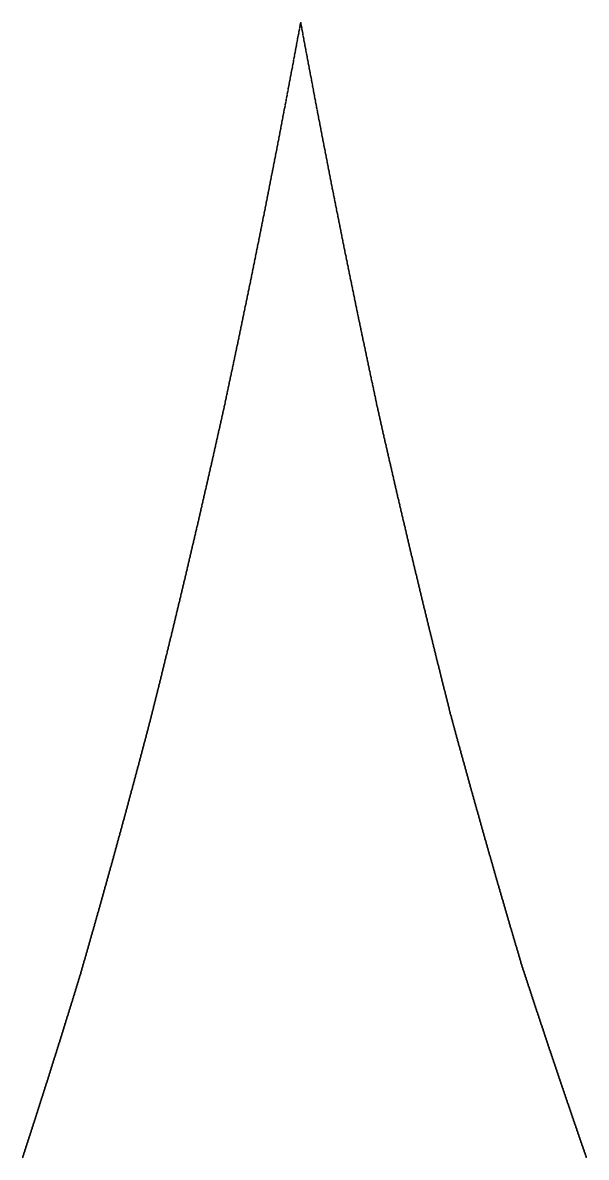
# Model space of a CAD drawing. Header units: metres. Extents: x 0 to 360, y 46 to 216.
# Drawn here: x 111.56 to 124.52, y 72.4 to 98.47 of the extents above; entities that cross this region are included whole.
import ezdxf

# ---------------------------------------------------------------- set-up
doc = ezdxf.new("R2010")
doc.units = ezdxf.units.M

msp = doc.modelspace()

# ---------------------------------------------------------------- linework, layer by layer
for p in [(117.913, 98.257), (117.918, 98.289), (117.924, 98.32), (117.93, 98.352), (117.936, 98.383), (117.942, 98.415), (117.947, 98.446), (117.953, 98.466), (117.959, 98.443), (117.965, 98.412), (117.971, 98.38), (117.977, 98.349), (117.982, 98.317), (117.988, 98.286), (117.994, 98.254), (117.866, 98.006), (117.872, 98.038), (117.878, 98.069), (117.883, 98.1), (117.889, 98.132), (117.895, 98.163), (117.901, 98.195), (117.907, 98.226), (118, 98.223), (118.006, 98.192), (118.011, 98.16), (118.017, 98.129), (118.023, 98.098), (118.029, 98.066), (118.035, 98.035), (118.041, 98.004), (117.819, 97.756), (117.825, 97.788), (117.831, 97.819), (117.837, 97.85), (117.843, 97.881), (117.849, 97.912), (117.854, 97.944), (117.86, 97.975), (118.046, 97.972), (118.052, 97.941), (118.058, 97.91), (118.064, 97.879), (118.07, 97.848), (118.075, 97.816), (118.081, 97.785), (118.087, 97.754), (117.767, 97.476), (117.773, 97.507), (117.779, 97.538), (117.785, 97.569), (117.79, 97.601), (117.796, 97.632), (117.802, 97.663), (117.808, 97.694), (117.814, 97.725), (118.093, 97.723), (118.099, 97.692), (118.105, 97.661), (118.11, 97.63), (118.116, 97.599), (118.122, 97.568), (118.128, 97.537), (118.134, 97.505), (118.139, 97.474), (117.721, 97.228), (117.726, 97.259), (117.732, 97.29), (117.738, 97.321), (117.744, 97.352), (117.75, 97.383), (117.755, 97.414), (117.761, 97.445), (118.145, 97.444), (118.151, 97.413), (118.157, 97.382), (118.163, 97.351), (118.168, 97.32), (118.174, 97.289), (118.18, 97.258), (118.186, 97.227), (117.668, 96.951), (117.674, 96.982), (117.68, 97.012), (117.686, 97.043), (117.691, 97.074), (117.697, 97.105), (117.703, 97.136), (117.709, 97.167), (117.715, 97.198), (118.192, 97.196), (118.198, 97.165), (118.203, 97.135), (118.209, 97.104), (118.215, 97.073), (118.221, 97.042), (118.227, 97.011), (118.232, 96.981), (117.622, 96.705), (117.628, 96.736), (117.633, 96.767), (117.639, 96.797), (117.645, 96.828), (117.651, 96.859), (117.657, 96.889), (117.662, 96.92), (118.238, 96.95), (118.244, 96.919), (118.25, 96.889), (118.256, 96.858), (118.262, 96.827), (118.267, 96.797), (118.273, 96.766), (118.279, 96.735), (118.285, 96.705), (117.569, 96.43), (117.575, 96.461), (117.581, 96.491), (117.587, 96.522), (117.593, 96.552), (117.598, 96.583), (117.604, 96.613), (117.61, 96.644), (117.616, 96.675), (118.291, 96.674), (118.296, 96.644), (118.302, 96.613), (118.308, 96.582), (118.314, 96.552), (118.32, 96.521), (118.326, 96.491), (118.331, 96.46), (118.337, 96.43), (117.523, 96.187), (117.529, 96.217), (117.534, 96.247), (117.54, 96.278), (117.546, 96.308), (117.552, 96.339), (117.558, 96.369), (117.564, 96.4), (118.343, 96.4), (118.349, 96.369), (118.355, 96.339), (118.36, 96.308), (118.366, 96.278), (118.372, 96.248), (118.378, 96.217), (118.384, 96.187), (117.47, 95.914), (117.476, 95.944), (117.482, 95.974), (117.488, 96.005), (117.494, 96.035), (117.5, 96.065), (117.505, 96.096), (117.511, 96.126), (117.517, 96.156), (118.39, 96.157), (118.395, 96.126), (118.401, 96.096), (118.407, 96.066), (118.413, 96.036), (118.419, 96.005), (118.424, 95.975), (118.43, 95.945), (118.436, 95.915), (117.424, 95.672), (117.43, 95.703), (117.436, 95.733), (117.441, 95.763), (117.447, 95.793), (117.453, 95.823), (117.459, 95.853), (117.465, 95.884), (118.442, 95.884), (118.448, 95.854), (118.454, 95.824), (118.459, 95.794), (118.465, 95.764), (118.471, 95.734), (118.477, 95.704), (118.483, 95.674), (117.372, 95.402), (117.377, 95.432), (117.383, 95.462), (117.389, 95.492), (117.395, 95.522), (117.401, 95.552), (117.406, 95.582), (117.412, 95.612), (117.418, 95.642), (118.488, 95.644), (118.494, 95.614), (118.5, 95.584), (118.506, 95.554), (118.512, 95.524), (118.518, 95.494), (118.523, 95.464), (118.529, 95.434), (118.535, 95.404), (117.319, 95.133), (117.325, 95.163), (117.331, 95.193), (117.337, 95.223), (117.342, 95.252), (117.348, 95.282), (117.354, 95.312), (117.36, 95.342), (117.366, 95.372), (118.541, 95.374), (118.547, 95.344), (118.552, 95.314), (118.558, 95.284), (118.564, 95.254), (118.57, 95.225), (118.576, 95.195), (118.582, 95.165), (118.587, 95.135), (117.267, 94.865), (117.273, 94.895), (117.278, 94.925), (117.284, 94.954), (117.29, 94.984), (117.296, 95.014), (117.302, 95.044), (117.308, 95.073), (117.313, 95.103), (118.593, 95.105), (118.599, 95.076), (118.605, 95.046), (118.611, 95.016), (118.616, 94.986), (118.622, 94.957), (118.628, 94.927), (118.634, 94.897), (118.64, 94.868), (117.22, 94.628), (117.226, 94.658), (117.232, 94.687), (117.238, 94.717), (117.244, 94.747), (117.249, 94.776), (117.255, 94.806), (117.261, 94.835), (118.646, 94.838), (118.651, 94.808), (118.657, 94.779), (118.663, 94.749), (118.669, 94.72), (118.675, 94.69), (118.68, 94.661), (118.686, 94.631), (117.168, 94.363), (117.174, 94.392), (117.18, 94.422), (117.185, 94.451), (117.191, 94.48), (117.197, 94.51), (117.203, 94.539), (117.209, 94.569), (117.214, 94.599), (118.692, 94.602), (118.698, 94.572), (118.704, 94.543), (118.71, 94.513), (118.715, 94.484), (118.721, 94.454), (118.727, 94.425), (118.733, 94.395), (118.739, 94.366), (117.116, 94.098), (117.121, 94.128), (117.127, 94.157), (117.133, 94.186), (117.139, 94.216), (117.145, 94.245), (117.15, 94.274), (117.156, 94.304), (117.162, 94.333), (118.744, 94.337), (118.75, 94.307), (118.756, 94.278), (118.762, 94.248), (118.768, 94.219), (118.773, 94.19), (118.779, 94.161), (118.785, 94.131), (118.791, 94.102), (117.063, 93.835), (117.069, 93.864), (117.075, 93.894), (117.081, 93.923), (117.086, 93.952), (117.092, 93.981), (117.098, 94.011), (117.104, 94.04), (117.11, 94.069), (118.797, 94.073), (118.803, 94.044), (118.808, 94.014), (118.814, 93.985), (118.82, 93.956), (118.826, 93.927), (118.832, 93.898), (118.837, 93.869), (118.843, 93.839), (117.011, 93.573), (117.017, 93.602), (117.022, 93.631), (117.028, 93.661), (117.034, 93.69), (117.04, 93.719), (117.046, 93.748), (117.052, 93.777), (117.057, 93.806), (118.849, 93.81), (118.855, 93.781), (118.861, 93.752), (118.867, 93.723), (118.872, 93.694), (118.878, 93.665), (118.884, 93.636), (118.89, 93.607), (118.896, 93.578), (116.959, 93.313), (116.964, 93.342), (116.97, 93.371), (116.976, 93.399), (116.982, 93.428), (116.988, 93.457), (116.993, 93.486), (116.999, 93.515), (117.005, 93.544), (118.901, 93.549), (118.907, 93.52), (118.913, 93.491), (118.919, 93.462), (118.925, 93.433), (118.931, 93.404), (118.936, 93.375), (118.942, 93.347), (118.948, 93.318), (116.906, 93.053), (116.912, 93.082), (116.918, 93.111), (116.924, 93.14), (116.929, 93.168), (116.935, 93.197), (116.941, 93.226), (116.947, 93.255), (116.953, 93.284), (118.954, 93.289), (118.96, 93.26), (118.965, 93.231), (118.971, 93.202), (118.977, 93.174), (118.983, 93.145), (118.989, 93.116), (118.995, 93.087), (119, 93.059), (116.854, 92.795), (116.86, 92.824), (116.865, 92.852), (116.871, 92.881), (116.877, 92.91), (116.883, 92.938), (116.889, 92.967), (116.895, 92.996), (116.9, 93.024), (119.006, 93.03), (119.012, 93.001), (119.018, 92.972), (119.024, 92.944), (119.029, 92.915), (119.035, 92.887), (119.041, 92.858), (119.047, 92.829), (119.053, 92.801), (116.801, 92.538), (116.807, 92.566), (116.813, 92.595), (116.819, 92.623), (116.825, 92.652), (116.831, 92.681), (116.836, 92.709), (116.842, 92.738), (116.848, 92.766), (119.059, 92.772), (119.064, 92.744), (119.07, 92.715), (119.076, 92.686), (119.082, 92.658), (119.088, 92.629), (119.093, 92.601), (119.099, 92.572), (119.105, 92.544), (116.749, 92.282), (116.755, 92.31), (116.761, 92.339), (116.767, 92.367), (116.772, 92.396), (116.778, 92.424), (116.784, 92.452), (116.79, 92.481), (116.796, 92.509), (119.111, 92.516), (119.117, 92.487), (119.123, 92.459), (119.128, 92.43), (119.134, 92.402), (119.14, 92.373), (119.146, 92.345), (119.152, 92.317), (119.157, 92.288), (119.163, 92.26), (116.691, 91.999), (116.697, 92.027), (116.703, 92.055), (116.708, 92.084), (116.714, 92.112), (116.72, 92.14), (116.726, 92.169), (116.732, 92.197), (116.737, 92.225), (116.743, 92.254), (119.169, 92.232), (119.175, 92.204), (119.181, 92.175), (119.187, 92.147), (119.192, 92.119), (119.198, 92.09), (119.204, 92.062), (119.21, 92.034), (119.216, 92.006), (116.639, 91.746), (116.644, 91.774), (116.65, 91.802), (116.656, 91.83), (116.662, 91.858), (116.668, 91.886), (116.673, 91.914), (116.679, 91.943), (116.685, 91.971), (119.221, 91.978), (119.227, 91.95), (119.233, 91.921), (119.239, 91.893), (119.245, 91.865), (119.251, 91.837), (119.256, 91.809), (119.262, 91.781), (119.268, 91.753), (116.586, 91.493), (116.592, 91.521), (116.598, 91.549), (116.604, 91.577), (116.609, 91.605), (116.615, 91.633), (116.621, 91.661), (116.627, 91.689), (116.633, 91.717), (119.274, 91.725), (119.28, 91.697), (119.285, 91.669), (119.291, 91.641), (119.297, 91.613), (119.303, 91.585), (119.309, 91.557), (119.315, 91.529), (119.32, 91.501), (116.534, 91.242), (116.54, 91.27), (116.545, 91.298), (116.551, 91.326), (116.557, 91.354), (116.563, 91.381), (116.569, 91.409), (116.575, 91.437), (116.58, 91.465), (119.326, 91.473), (119.332, 91.445), (119.338, 91.417), (119.344, 91.389), (119.349, 91.361), (119.355, 91.334), (119.361, 91.306), (119.367, 91.278), (119.373, 91.25), (119.378, 91.222), (116.476, 90.964), (116.481, 90.992), (116.487, 91.02), (116.493, 91.048), (116.499, 91.075), (116.505, 91.103), (116.511, 91.131), (116.516, 91.159), (116.522, 91.186), (116.528, 91.214), (119.384, 91.195), (119.39, 91.167), (119.396, 91.139), (119.402, 91.111), (119.408, 91.084), (119.413, 91.056), (119.419, 91.028), (119.425, 91), (119.431, 90.973), (116.423, 90.716), (116.429, 90.743), (116.435, 90.771), (116.441, 90.798), (116.447, 90.826), (116.452, 90.854), (116.458, 90.881), (116.464, 90.909), (116.47, 90.937), (119.437, 90.945), (119.442, 90.917), (119.448, 90.89), (119.454, 90.862), (119.46, 90.835), (119.466, 90.807), (119.472, 90.779), (119.477, 90.752), (119.483, 90.724), (119.489, 90.697), (116.365, 90.441), (116.371, 90.468), (116.377, 90.495), (116.383, 90.523), (116.388, 90.55), (116.394, 90.578), (116.4, 90.605), (116.406, 90.633), (116.412, 90.661), (116.417, 90.688), (119.495, 90.669), (119.501, 90.642), (119.506, 90.614), (119.512, 90.587), (119.518, 90.559), (119.524, 90.532), (119.53, 90.505), (119.536, 90.477), (119.541, 90.45), (116.313, 90.194), (116.319, 90.222), (116.324, 90.249), (116.33, 90.276), (116.336, 90.304), (116.342, 90.331), (116.348, 90.358), (116.354, 90.386), (116.359, 90.413), (119.547, 90.422), (119.553, 90.395), (119.559, 90.368), (119.565, 90.34), (119.57, 90.313), (119.576, 90.286), (119.582, 90.258), (119.588, 90.231), (119.594, 90.204), (119.6, 90.176), (116.255, 89.922), (116.26, 89.949), (116.266, 89.976), (116.272, 90.003), (116.278, 90.031), (116.284, 90.058), (116.29, 90.085), (116.295, 90.112), (116.301, 90.14), (116.307, 90.167), (119.605, 90.149), (119.611, 90.122), (119.617, 90.095), (119.623, 90.068), (119.629, 90.04), (119.634, 90.013), (119.64, 89.986), (119.646, 89.959), (119.652, 89.932), (116.202, 89.672), (116.208, 89.698), (116.214, 89.726), (116.22, 89.758), (116.226, 89.786), (116.231, 89.813), (116.237, 89.84), (116.243, 89.867), (116.249, 89.895), (119.658, 89.905), (119.664, 89.877), (119.669, 89.85), (119.675, 89.823), (119.681, 89.796), (119.687, 89.767), (119.693, 89.731), (119.698, 89.703), (119.704, 89.677), (116.144, 89.41), (116.15, 89.436), (116.156, 89.462), (116.162, 89.489), (116.167, 89.515), (116.173, 89.541), (116.179, 89.567), (116.185, 89.593), (116.191, 89.62), (116.196, 89.646), (119.71, 89.652), (119.716, 89.626), (119.722, 89.6), (119.728, 89.574), (119.733, 89.548), (119.739, 89.522), (119.745, 89.496), (119.751, 89.47), (119.757, 89.445), (119.762, 89.419), (119.768, 89.393), (116.086, 89.149), (116.092, 89.175), (116.098, 89.201), (116.103, 89.227), (116.109, 89.254), (116.115, 89.28), (116.121, 89.306), (116.127, 89.332), (116.132, 89.358), (116.138, 89.384), (119.774, 89.367), (119.78, 89.341), (119.786, 89.316), (119.792, 89.29), (119.797, 89.264), (119.803, 89.238), (119.809, 89.213), (119.815, 89.187), (119.821, 89.161), (119.826, 89.136), (116.028, 88.89), (116.034, 88.915), (116.039, 88.941), (116.045, 88.967), (116.051, 88.993), (116.057, 89.019), (116.063, 89.045), (116.068, 89.071), (116.074, 89.097), (116.08, 89.123), (119.832, 89.11), (119.838, 89.084), (119.844, 89.058), (119.85, 89.033), (119.856, 89.007), (119.861, 88.982), (119.867, 88.956), (119.873, 88.93), (119.879, 88.905), (119.885, 88.879), (115.97, 88.631), (115.975, 88.657), (115.981, 88.683), (115.987, 88.708), (115.993, 88.734), (115.999, 88.76), (116.004, 88.786), (116.01, 88.812), (116.016, 88.838), (116.022, 88.864), (119.89, 88.854), (119.896, 88.828), (119.902, 88.802), (119.908, 88.777), (119.914, 88.751), (119.919, 88.726), (119.925, 88.7), (119.931, 88.675), (119.937, 88.649), (119.943, 88.624), (115.911, 88.373), (115.917, 88.399), (115.923, 88.425), (115.929, 88.451), (115.935, 88.476), (115.94, 88.502), (115.946, 88.528), (115.952, 88.554), (115.958, 88.579), (115.964, 88.605), (119.949, 88.598), (119.954, 88.573), (119.96, 88.547), (119.966, 88.522), (119.972, 88.497), (119.978, 88.471), (119.983, 88.446), (119.989, 88.42), (119.995, 88.395), (120.001, 88.37), (115.847, 88.091), (115.853, 88.117), (115.859, 88.143), (115.865, 88.168), (115.871, 88.194), (115.876, 88.219), (115.882, 88.245), (115.888, 88.271), (115.894, 88.296), (115.9, 88.322), (115.906, 88.348), (120.007, 88.344), (120.013, 88.319), (120.018, 88.294), (120.024, 88.268), (120.03, 88.243), (120.036, 88.218), (120.042, 88.192), (120.047, 88.167), (120.053, 88.142), (120.059, 88.117), (120.065, 88.091), (115.789, 87.836), (115.795, 87.862), (115.801, 87.887), (115.807, 87.913), (115.812, 87.938), (115.818, 87.964), (115.824, 87.989), (115.83, 88.015), (115.836, 88.04), (115.842, 88.066), (120.071, 88.066), (120.077, 88.041), (120.082, 88.016), (120.088, 87.99), (120.094, 87.965), (120.1, 87.94), (120.106, 87.915), (120.111, 87.89), (120.117, 87.864), (120.123, 87.839), (115.731, 87.582), (115.737, 87.608), (115.743, 87.633), (115.749, 87.658), (115.754, 87.684), (115.76, 87.709), (115.766, 87.735), (115.772, 87.76), (115.778, 87.785), (115.783, 87.811), (120.129, 87.814), (120.135, 87.789), (120.141, 87.764), (120.146, 87.739), (120.152, 87.714), (120.158, 87.689), (120.164, 87.664), (120.17, 87.639), (120.175, 87.613), (120.181, 87.588), (115.673, 87.329), (115.679, 87.354), (115.685, 87.38), (115.69, 87.405), (115.696, 87.43), (115.702, 87.456), (115.708, 87.481), (115.714, 87.506), (115.719, 87.532), (115.725, 87.557), (120.187, 87.563), (120.193, 87.538), (120.199, 87.513), (120.205, 87.488), (120.21, 87.463), (120.216, 87.438), (120.222, 87.413), (120.228, 87.388), (120.234, 87.364), (120.239, 87.339), (120.245, 87.314), (115.609, 87.052), (115.615, 87.077), (115.621, 87.102), (115.626, 87.128), (115.632, 87.153), (115.638, 87.178), (115.644, 87.203), (115.65, 87.228), (115.655, 87.254), (115.661, 87.279), (115.667, 87.304), (120.251, 87.289), (120.257, 87.264), (120.263, 87.239), (120.269, 87.214), (120.274, 87.189), (120.28, 87.164), (120.286, 87.14), (120.292, 87.115), (120.298, 87.09), (120.303, 87.065), (115.551, 86.802), (115.557, 86.827), (115.562, 86.852), (115.568, 86.877), (115.574, 86.902), (115.58, 86.927), (115.586, 86.952), (115.591, 86.977), (115.597, 87.002), (115.603, 87.027), (120.309, 87.04), (120.315, 87.015), (120.321, 86.991), (120.327, 86.966), (120.333, 86.941), (120.338, 86.916), (120.344, 86.892), (120.35, 86.867), (120.356, 86.842), (120.362, 86.817), (120.367, 86.793), (115.487, 86.527), (115.493, 86.552), (115.498, 86.577), (115.504, 86.602), (115.51, 86.627), (115.516, 86.652), (115.522, 86.677), (115.527, 86.702), (115.533, 86.727), (115.539, 86.752), (115.545, 86.777), (120.373, 86.768), (120.379, 86.743), (120.385, 86.719), (120.391, 86.694), (120.397, 86.669), (120.402, 86.645), (120.408, 86.62), (120.414, 86.595), (120.42, 86.571), (120.426, 86.546), (115.429, 86.279), (115.434, 86.303), (115.44, 86.328), (115.446, 86.353), (115.452, 86.378), (115.458, 86.403), (115.463, 86.428), (115.469, 86.452), (115.475, 86.477), (115.481, 86.502), (120.431, 86.522), (120.437, 86.497), (120.443, 86.473), (120.449, 86.448), (120.455, 86.423), (120.461, 86.399), (120.466, 86.374), (120.472, 86.35), (120.478, 86.325), (120.484, 86.301), (120.49, 86.276), (115.365, 86.007), (115.37, 86.031), (115.376, 86.056), (115.382, 86.081), (115.388, 86.105), (115.394, 86.13), (115.399, 86.155), (115.405, 86.18), (115.411, 86.204), (115.417, 86.229), (115.423, 86.254), (120.495, 86.252), (120.501, 86.227), (120.507, 86.203), (120.513, 86.179), (120.519, 86.154), (120.525, 86.13), (120.53, 86.105), (120.536, 86.081), (120.542, 86.056), (120.548, 86.032), (120.554, 86.008), (115.306, 85.76), (115.312, 85.785), (115.318, 85.81), (115.324, 85.834), (115.33, 85.859), (115.335, 85.883), (115.341, 85.908), (115.347, 85.933), (115.353, 85.957), (115.359, 85.982), (120.559, 85.983), (120.565, 85.959), (120.571, 85.935), (120.577, 85.91), (120.583, 85.886), (120.589, 85.862), (120.594, 85.837), (120.6, 85.813), (120.606, 85.789), (120.612, 85.765), (115.242, 85.491), (115.248, 85.515), (115.254, 85.54), (115.26, 85.564), (115.266, 85.589), (115.271, 85.613), (115.277, 85.638), (115.283, 85.662), (115.289, 85.687), (115.295, 85.711), (115.301, 85.736), (120.618, 85.74), (120.623, 85.716), (120.629, 85.692), (120.635, 85.668), (120.641, 85.643), (120.647, 85.619), (120.653, 85.595), (120.658, 85.571), (120.664, 85.547), (120.67, 85.522), (120.676, 85.498), (115.178, 85.223), (115.184, 85.247), (115.19, 85.271), (115.196, 85.296), (115.202, 85.32), (115.207, 85.344), (115.213, 85.369), (115.219, 85.393), (115.225, 85.418), (115.231, 85.442), (115.237, 85.466), (120.682, 85.474), (120.687, 85.45), (120.693, 85.426), (120.699, 85.402), (120.705, 85.378), (120.711, 85.354), (120.717, 85.33), (120.722, 85.305), (120.728, 85.281), (120.734, 85.257), (120.74, 85.233), (115.12, 84.98), (115.126, 85.004), (115.132, 85.028), (115.138, 85.052), (115.143, 85.077), (115.149, 85.101), (115.155, 85.125), (115.161, 85.15), (115.167, 85.174), (115.173, 85.198), (120.746, 85.209), (120.751, 85.185), (120.757, 85.161), (120.763, 85.137), (120.769, 85.113), (120.775, 85.089), (120.78, 85.065), (120.786, 85.041), (120.792, 85.017), (120.798, 84.993), (120.804, 84.97), (115.056, 84.714), (115.062, 84.738), (115.068, 84.762), (115.074, 84.786), (115.079, 84.81), (115.085, 84.835), (115.091, 84.859), (115.097, 84.883), (115.103, 84.907), (115.109, 84.931), (115.114, 84.956), (120.81, 84.946), (120.815, 84.922), (120.821, 84.898), (120.827, 84.874), (120.833, 84.85), (120.839, 84.826), (120.844, 84.802), (120.85, 84.778), (120.856, 84.755), (120.862, 84.731), (120.868, 84.707), (114.992, 84.449), (114.998, 84.473), (115.004, 84.497), (115.01, 84.521), (115.015, 84.545), (115.021, 84.569), (115.027, 84.593), (115.033, 84.618), (115.039, 84.642), (115.045, 84.666), (115.05, 84.69), (120.874, 84.683), (120.879, 84.659), (120.885, 84.636), (120.891, 84.612), (120.897, 84.588), (120.903, 84.564), (120.908, 84.54), (120.914, 84.517), (120.92, 84.493), (120.926, 84.469), (120.932, 84.446), (114.928, 84.186), (114.934, 84.21), (114.94, 84.234), (114.946, 84.258), (114.951, 84.282), (114.957, 84.305), (114.963, 84.329), (114.969, 84.353), (114.975, 84.377), (114.981, 84.401), (114.986, 84.425), (120.938, 84.422), (120.943, 84.398), (120.949, 84.375), (120.955, 84.351), (120.961, 84.327), (120.967, 84.304), (120.972, 84.28), (120.978, 84.256), (120.984, 84.233), (120.99, 84.209), (120.996, 84.185), (114.864, 83.924), (114.87, 83.948), (114.876, 83.971), (114.882, 83.995), (114.887, 84.019), (114.893, 84.043), (114.899, 84.067), (114.905, 84.09), (114.911, 84.114), (114.917, 84.138), (114.922, 84.162), (121.002, 84.162), (121.007, 84.138), (121.013, 84.115), (121.019, 84.091), (121.025, 84.068), (121.031, 84.044), (121.036, 84.021), (121.042, 83.997), (121.048, 83.974), (121.054, 83.95), (121.06, 83.927), (114.8, 83.663), (114.806, 83.687), (114.812, 83.71), (114.818, 83.734), (114.823, 83.758), (114.829, 83.781), (114.835, 83.805), (114.841, 83.829), (114.847, 83.853), (114.853, 83.876), (114.858, 83.9), (121.066, 83.903), (121.071, 83.88), (121.077, 83.856), (121.083, 83.833), (121.089, 83.809), (121.095, 83.786), (121.1, 83.762), (121.106, 83.739), (121.112, 83.716), (121.118, 83.692), (121.124, 83.669), (114.736, 83.403), (114.742, 83.427), (114.748, 83.45), (114.754, 83.474), (114.76, 83.498), (114.765, 83.521), (114.771, 83.545), (114.777, 83.568), (114.783, 83.592), (114.789, 83.616), (114.794, 83.639), (121.13, 83.645), (121.135, 83.622), (121.141, 83.599), (121.147, 83.575), (121.153, 83.552), (121.159, 83.529), (121.164, 83.505), (121.17, 83.482), (121.176, 83.459), (121.182, 83.436), (121.188, 83.412), (114.672, 83.145), (114.678, 83.168), (114.684, 83.192), (114.69, 83.215), (114.696, 83.239), (114.701, 83.262), (114.707, 83.286), (114.713, 83.309), (114.719, 83.333), (114.725, 83.356), (114.73, 83.38), (121.194, 83.389), (121.199, 83.366), (121.205, 83.343), (121.211, 83.319), (121.217, 83.296), (121.223, 83.273), (121.228, 83.25), (121.234, 83.227), (121.24, 83.203), (121.246, 83.18), (121.252, 83.157), (114.608, 82.888), (114.614, 82.911), (114.62, 82.934), (114.626, 82.958), (114.632, 82.981), (114.637, 83.005), (114.643, 83.028), (114.649, 83.051), (114.655, 83.075), (114.661, 83.098), (114.666, 83.122), (121.258, 83.134), (121.263, 83.111), (121.269, 83.088), (121.275, 83.064), (121.281, 83.041), (121.287, 83.018), (121.292, 82.995), (121.298, 82.972), (121.304, 82.949), (121.31, 82.926), (121.316, 82.903), (121.322, 82.88), (114.544, 82.632), (114.55, 82.655), (114.556, 82.678), (114.562, 82.702), (114.568, 82.725), (114.573, 82.748), (114.579, 82.771), (114.585, 82.795), (114.591, 82.818), (114.597, 82.841), (114.602, 82.865), (121.327, 82.857), (121.333, 82.834), (121.339, 82.811), (121.345, 82.788), (121.351, 82.765), (121.356, 82.742), (121.362, 82.719), (121.368, 82.696), (121.374, 82.667), (121.38, 82.64), (121.386, 82.619), (114.474, 82.358), (114.48, 82.38), (114.486, 82.402), (114.492, 82.424), (114.498, 82.446), (114.504, 82.468), (114.509, 82.491), (114.515, 82.513), (114.521, 82.535), (114.527, 82.557), (114.533, 82.58), (114.538, 82.608), (121.391, 82.598), (121.397, 82.576), (121.403, 82.555), (121.409, 82.533), (121.415, 82.512), (121.42, 82.49), (121.426, 82.469), (121.432, 82.448), (121.438, 82.426), (121.444, 82.405), (121.45, 82.383), (121.455, 82.362), (114.41, 82.114), (114.416, 82.136), (114.422, 82.158), (114.428, 82.181), (114.434, 82.203), (114.44, 82.225), (114.445, 82.247), (114.451, 82.269), (114.457, 82.291), (114.463, 82.313), (114.469, 82.335), (121.461, 82.341), (121.467, 82.319), (121.473, 82.298), (121.479, 82.277), (121.484, 82.255), (121.49, 82.234), (121.496, 82.213), (121.502, 82.191), (121.508, 82.17), (121.514, 82.149), (121.519, 82.127), (121.525, 82.106), (114.341, 81.85), (114.346, 81.872), (114.352, 81.894), (114.358, 81.916), (114.364, 81.938), (114.37, 81.96), (114.376, 81.982), (114.381, 82.004), (114.387, 82.026), (114.393, 82.048), (114.399, 82.07), (114.405, 82.092), (121.531, 82.085), (121.537, 82.063), (121.543, 82.042), (121.548, 82.021), (121.554, 82), (121.56, 81.978), (121.566, 81.957), (121.572, 81.936), (121.578, 81.915), (121.583, 81.893), (121.589, 81.872), (121.595, 81.851), (114.271, 81.587), (114.277, 81.609), (114.282, 81.631), (114.288, 81.653), (114.294, 81.675), (114.3, 81.697), (114.306, 81.718), (114.312, 81.74), (114.317, 81.762), (114.323, 81.784), (114.329, 81.806), (114.335, 81.828), (121.601, 81.83), (121.607, 81.809), (121.612, 81.787), (121.618, 81.766), (121.624, 81.745), (121.63, 81.724), (121.636, 81.703), (121.642, 81.682), (121.647, 81.66), (121.653, 81.639), (121.659, 81.618), (121.665, 81.597), (121.671, 81.576), (114.201, 81.325), (114.207, 81.347), (114.213, 81.369), (114.218, 81.39), (114.224, 81.412), (114.23, 81.434), (114.236, 81.456), (114.242, 81.478), (114.248, 81.5), (114.253, 81.521), (114.259, 81.543), (114.265, 81.565), (121.676, 81.555), (121.682, 81.534), (121.688, 81.513), (121.694, 81.491), (121.7, 81.47), (121.706, 81.449), (121.711, 81.428), (121.717, 81.407), (121.723, 81.386), (121.729, 81.365), (121.735, 81.344), (121.74, 81.323), (114.131, 81.064), (114.137, 81.086), (114.143, 81.108), (114.149, 81.129), (114.154, 81.151), (114.16, 81.173), (114.166, 81.194), (114.172, 81.216), (114.178, 81.238), (114.184, 81.26), (114.189, 81.282), (114.195, 81.303), (121.746, 81.302), (121.752, 81.281), (121.758, 81.26), (121.764, 81.239), (121.77, 81.218), (121.775, 81.197), (121.781, 81.176), (121.787, 81.155), (121.793, 81.134), (121.799, 81.113), (121.804, 81.092), (121.81, 81.071), (114.061, 80.804), (114.067, 80.826), (114.073, 80.848), (114.079, 80.869), (114.085, 80.891), (114.09, 80.912), (114.096, 80.934), (114.102, 80.956), (114.108, 80.977), (114.114, 80.999), (114.12, 81.021), (114.125, 81.042), (121.816, 81.05), (121.822, 81.029), (121.828, 81.008), (121.834, 80.987), (121.839, 80.966), (121.845, 80.945), (121.851, 80.924), (121.857, 80.903), (121.863, 80.883), (121.868, 80.862), (121.874, 80.841), (121.88, 80.82), (121.886, 80.799), (113.992, 80.546), (113.997, 80.567), (114.003, 80.589), (114.009, 80.61), (114.015, 80.632), (114.021, 80.653), (114.026, 80.675), (114.032, 80.696), (114.038, 80.718), (114.044, 80.74), (114.05, 80.761), (114.056, 80.783), (121.892, 80.778), (121.898, 80.757), (121.903, 80.736), (121.909, 80.716), (121.915, 80.695), (121.921, 80.674), (121.927, 80.653), (121.932, 80.632), (121.938, 80.612), (121.944, 80.591), (121.95, 80.57), (121.956, 80.549), (113.922, 80.288), (113.928, 80.309), (113.933, 80.331), (113.939, 80.352), (113.945, 80.374), (113.951, 80.395), (113.957, 80.417), (113.962, 80.438), (113.968, 80.46), (113.974, 80.481), (113.98, 80.503), (113.986, 80.524), (121.962, 80.528), (121.967, 80.508), (121.973, 80.487), (121.979, 80.466), (121.985, 80.445), (121.991, 80.425), (121.996, 80.404), (122.002, 80.383), (122.008, 80.362), (122.014, 80.342), (122.02, 80.321), (122.026, 80.3), (122.031, 80.279), (113.846, 80.01), (113.852, 80.031), (113.858, 80.053), (113.864, 80.074), (113.869, 80.096), (113.875, 80.117), (113.881, 80.138), (113.887, 80.16), (113.893, 80.181), (113.898, 80.202), (113.904, 80.224), (113.91, 80.245), (113.916, 80.267), (122.037, 80.259), (122.043, 80.238), (122.049, 80.217), (122.055, 80.197), (122.06, 80.176), (122.066, 80.155), (122.072, 80.135), (122.078, 80.114), (122.084, 80.093), (122.09, 80.073), (122.095, 80.052), (122.101, 80.032), (122.107, 80.011), (113.776, 79.755), (113.782, 79.776), (113.788, 79.797), (113.794, 79.819), (113.8, 79.84), (113.805, 79.861), (113.811, 79.882), (113.817, 79.904), (113.823, 79.925), (113.829, 79.946), (113.834, 79.968), (113.84, 79.989), (122.113, 79.99), (122.119, 79.97), (122.124, 79.949), (122.13, 79.929), (122.136, 79.908), (122.142, 79.887), (122.148, 79.867), (122.154, 79.846), (122.159, 79.826), (122.165, 79.805), (122.171, 79.785), (122.177, 79.764), (113.706, 79.5), (113.712, 79.522), (113.718, 79.543), (113.724, 79.564), (113.73, 79.585), (113.736, 79.606), (113.741, 79.627), (113.747, 79.649), (113.753, 79.67), (113.759, 79.691), (113.765, 79.712), (113.77, 79.734), (122.183, 79.744), (122.188, 79.723), (122.194, 79.703), (122.2, 79.682), (122.206, 79.662), (122.212, 79.641), (122.218, 79.621), (122.223, 79.6), (122.229, 79.58), (122.235, 79.559), (122.241, 79.539), (122.247, 79.518), (122.252, 79.498), (113.637, 79.247), (113.642, 79.268), (113.648, 79.289), (113.654, 79.31), (113.66, 79.332), (113.666, 79.353), (113.672, 79.374), (113.677, 79.395), (113.683, 79.416), (113.689, 79.437), (113.695, 79.458), (113.701, 79.479), (122.258, 79.477), (122.264, 79.457), (122.27, 79.437), (122.276, 79.416), (122.282, 79.396), (122.287, 79.375), (122.293, 79.355), (122.299, 79.335), (122.305, 79.314), (122.311, 79.294), (122.316, 79.273), (122.322, 79.253), (122.328, 79.233), (113.561, 78.974), (113.567, 78.995), (113.573, 79.016), (113.578, 79.037), (113.584, 79.058), (113.59, 79.079), (113.596, 79.1), (113.602, 79.121), (113.608, 79.142), (113.613, 79.163), (113.619, 79.184), (113.625, 79.205), (113.631, 79.226), (122.334, 79.212), (122.34, 79.192), (122.346, 79.172), (122.351, 79.151), (122.357, 79.131), (122.363, 79.111), (122.369, 79.09), (122.375, 79.07), (122.38, 79.05), (122.386, 79.03), (122.392, 79.009), (122.398, 78.989), (122.404, 78.969), (113.491, 78.723), (113.497, 78.744), (113.503, 78.765), (113.509, 78.786), (113.514, 78.807), (113.52, 78.828), (113.526, 78.849), (113.532, 78.869), (113.538, 78.89), (113.544, 78.911), (113.549, 78.932), (113.555, 78.953), (122.41, 78.949), (122.415, 78.928), (122.421, 78.908), (122.427, 78.888), (122.433, 78.868), (122.439, 78.847), (122.444, 78.827), (122.45, 78.807), (122.456, 78.787), (122.462, 78.766), (122.468, 78.746), (122.474, 78.726), (113.416, 78.452), (113.421, 78.473), (113.427, 78.494), (113.433, 78.515), (113.439, 78.536), (113.445, 78.556), (113.45, 78.577), (113.456, 78.598), (113.462, 78.619), (113.468, 78.64), (113.474, 78.661), (113.48, 78.681), (113.485, 78.702), (122.479, 78.706), (122.485, 78.686), (122.491, 78.666), (122.497, 78.645), (122.503, 78.625), (122.508, 78.605), (122.514, 78.585), (122.52, 78.565), (122.526, 78.545), (122.532, 78.525), (122.538, 78.505), (122.543, 78.484), (122.549, 78.464), (113.346, 78.204), (113.352, 78.224), (113.357, 78.245), (113.363, 78.266), (113.369, 78.287), (113.375, 78.307), (113.381, 78.328), (113.386, 78.349), (113.392, 78.369), (113.398, 78.39), (113.404, 78.411), (113.41, 78.432), (122.555, 78.444), (122.561, 78.424), (122.567, 78.404), (122.572, 78.384), (122.578, 78.364), (122.584, 78.344), (122.59, 78.324), (122.596, 78.304), (122.602, 78.284), (122.607, 78.264), (122.613, 78.244), (122.619, 78.224), (122.625, 78.204), (113.27, 77.935), (113.276, 77.956), (113.282, 77.977), (113.287, 77.997), (113.293, 78.018), (113.299, 78.038), (113.305, 78.059), (113.311, 78.08), (113.317, 78.1), (113.322, 78.121), (113.328, 78.142), (113.334, 78.162), (113.34, 78.183), (122.631, 78.184), (122.636, 78.164), (122.642, 78.144), (122.648, 78.124), (122.654, 78.104), (122.66, 78.084), (122.666, 78.064), (122.671, 78.044), (122.677, 78.024), (122.683, 78.004), (122.689, 77.984), (122.695, 77.964), (122.7, 77.944), (113.194, 77.668), (113.2, 77.689), (113.206, 77.709), (113.212, 77.73), (113.218, 77.75), (113.223, 77.771), (113.229, 77.791), (113.235, 77.812), (113.241, 77.833), (113.247, 77.853), (113.253, 77.874), (113.258, 77.894), (113.264, 77.915), (122.706, 77.924), (122.712, 77.904), (122.718, 77.884), (122.724, 77.864), (122.73, 77.845), (122.735, 77.825), (122.741, 77.805), (122.747, 77.785), (122.753, 77.765), (122.759, 77.745), (122.764, 77.725), (122.77, 77.706), (122.776, 77.686), (122.782, 77.666), (113.125, 77.423), (113.13, 77.443), (113.136, 77.464), (113.142, 77.484), (113.148, 77.505), (113.154, 77.525), (113.159, 77.546), (113.165, 77.566), (113.171, 77.586), (113.177, 77.607), (113.183, 77.627), (113.189, 77.648), (122.788, 77.646), (122.794, 77.626), (122.799, 77.606), (122.805, 77.587), (122.811, 77.567), (122.817, 77.547), (122.823, 77.527), (122.828, 77.507), (122.834, 77.488), (122.84, 77.468), (122.846, 77.448), (122.852, 77.428), (122.858, 77.409), (113.049, 77.158), (113.055, 77.179), (113.061, 77.199), (113.066, 77.219), (113.072, 77.24), (113.078, 77.26), (113.084, 77.28), (113.09, 77.301), (113.095, 77.321), (113.101, 77.341), (113.107, 77.362), (113.113, 77.382), (113.119, 77.403), (122.863, 77.389), (122.869, 77.369), (122.875, 77.35), (122.881, 77.33), (122.887, 77.31), (122.892, 77.29), (122.898, 77.271), (122.904, 77.251), (122.91, 77.231), (122.916, 77.212), (122.922, 77.192), (122.927, 77.172), (122.933, 77.153), (112.973, 76.895), (112.979, 76.915), (112.985, 76.935), (112.991, 76.956), (112.997, 76.976), (113.002, 76.996), (113.008, 77.016), (113.014, 77.037), (113.02, 77.057), (113.026, 77.077), (113.031, 77.097), (113.037, 77.118), (113.043, 77.138), (122.939, 77.133), (122.945, 77.113), (122.951, 77.094), (122.956, 77.074), (122.962, 77.054), (122.968, 77.035), (122.974, 77.015), (122.98, 76.996), (122.986, 76.976), (122.991, 76.956), (122.997, 76.937), (123.003, 76.917), (123.009, 76.896), (112.898, 76.628), (112.903, 76.649), (112.909, 76.673), (112.915, 76.693), (112.921, 76.713), (112.927, 76.733), (112.933, 76.754), (112.938, 76.774), (112.944, 76.794), (112.95, 76.814), (112.956, 76.834), (112.962, 76.855), (112.967, 76.875), (123.015, 76.871), (123.02, 76.852), (123.026, 76.835), (123.032, 76.817), (123.038, 76.799), (123.044, 76.781), (123.05, 76.763), (123.055, 76.746), (123.061, 76.728), (123.067, 76.71), (123.073, 76.692), (123.079, 76.675), (123.085, 76.657), (123.09, 76.639), (112.816, 76.362), (112.822, 76.381), (112.828, 76.4), (112.834, 76.419), (112.839, 76.438), (112.845, 76.457), (112.851, 76.476), (112.857, 76.495), (112.863, 76.514), (112.869, 76.533), (112.874, 76.552), (112.88, 76.571), (112.886, 76.59), (112.892, 76.609), (123.096, 76.621), (123.102, 76.604), (123.108, 76.586), (123.114, 76.568), (123.119, 76.55), (123.125, 76.533), (123.131, 76.515), (123.137, 76.497), (123.143, 76.479), (123.149, 76.462), (123.154, 76.444), (123.16, 76.426), (123.166, 76.409), (123.172, 76.391), (123.178, 76.373), (112.741, 76.117), (112.746, 76.135), (112.752, 76.154), (112.758, 76.173), (112.764, 76.192), (112.77, 76.211), (112.775, 76.23), (112.781, 76.249), (112.787, 76.268), (112.793, 76.287), (112.799, 76.306), (112.805, 76.325), (112.81, 76.343), (123.183, 76.355), (123.189, 76.338), (123.195, 76.32), (123.201, 76.302), (123.207, 76.285), (123.213, 76.267), (123.218, 76.249), (123.224, 76.232), (123.23, 76.214), (123.236, 76.196), (123.242, 76.179), (123.247, 76.161), (123.253, 76.143), (123.259, 76.126), (123.265, 76.108), (112.659, 75.853), (112.665, 75.871), (112.671, 75.89), (112.677, 75.909), (112.682, 75.928), (112.688, 75.947), (112.694, 75.966), (112.7, 75.984), (112.706, 76.003), (112.711, 76.022), (112.717, 76.041), (112.723, 76.06), (112.729, 76.079), (112.735, 76.098), (123.271, 76.09), (123.277, 76.073), (123.282, 76.055), (123.288, 76.038), (123.294, 76.02), (123.3, 76.002), (123.306, 75.985), (123.311, 75.967), (123.317, 75.949), (123.323, 75.932), (123.329, 75.914), (123.335, 75.897), (123.341, 75.879), (123.346, 75.861), (123.352, 75.844), (112.578, 75.59), (112.583, 75.608), (112.589, 75.627), (112.595, 75.646), (112.601, 75.665), (112.607, 75.684), (112.613, 75.702), (112.618, 75.721), (112.624, 75.74), (112.63, 75.759), (112.636, 75.777), (112.642, 75.796), (112.647, 75.815), (112.653, 75.834), (123.358, 75.826), (123.364, 75.809), (123.37, 75.791), (123.375, 75.774), (123.381, 75.756), (123.387, 75.738), (123.393, 75.721), (123.399, 75.703), (123.405, 75.686), (123.41, 75.668), (123.416, 75.651), (123.422, 75.633), (123.428, 75.616), (123.434, 75.598), (123.439, 75.581), (112.496, 75.328), (112.502, 75.346), (112.508, 75.365), (112.514, 75.384), (112.519, 75.403), (112.525, 75.421), (112.531, 75.44), (112.537, 75.459), (112.543, 75.477), (112.549, 75.496), (112.554, 75.515), (112.56, 75.534), (112.566, 75.552), (112.572, 75.571), (123.445, 75.563), (123.451, 75.545), (123.457, 75.528), (123.463, 75.51), (123.469, 75.493), (123.474, 75.475), (123.48, 75.458), (123.486, 75.44), (123.492, 75.423), (123.498, 75.405), (123.503, 75.388), (123.509, 75.37), (123.515, 75.353), (123.521, 75.336), (112.415, 75.067), (112.42, 75.085), (112.426, 75.104), (112.432, 75.123), (112.438, 75.141), (112.444, 75.16), (112.45, 75.179), (112.455, 75.197), (112.461, 75.216), (112.467, 75.234), (112.473, 75.253), (112.479, 75.272), (112.484, 75.29), (112.49, 75.309), (123.527, 75.318), (123.533, 75.301), (123.538, 75.283), (123.544, 75.266), (123.55, 75.248), (123.556, 75.231), (123.562, 75.213), (123.568, 75.196), (123.573, 75.178), (123.579, 75.161), (123.585, 75.144), (123.591, 75.126), (123.597, 75.109), (123.602, 75.091), (123.608, 75.074), (112.333, 74.807), (112.339, 74.825), (112.345, 74.844), (112.351, 74.862), (112.356, 74.881), (112.362, 74.9), (112.368, 74.918), (112.374, 74.937), (112.38, 74.955), (112.386, 74.974), (112.391, 74.992), (112.397, 75.011), (112.403, 75.03), (112.409, 75.048), (123.614, 75.056), (123.62, 75.039), (123.626, 75.022), (123.632, 75.004), (123.637, 74.987), (123.643, 74.969), (123.649, 74.952), (123.655, 74.935), (123.661, 74.917), (123.666, 74.9), (123.672, 74.883), (123.678, 74.865), (123.684, 74.848), (123.69, 74.831), (123.696, 74.813), (112.252, 74.548), (112.258, 74.566), (112.263, 74.585), (112.269, 74.603), (112.275, 74.622), (112.281, 74.64), (112.287, 74.659), (112.292, 74.677), (112.298, 74.696), (112.304, 74.714), (112.31, 74.733), (112.316, 74.751), (112.322, 74.77), (112.327, 74.788), (123.701, 74.796), (123.707, 74.778), (123.713, 74.761), (123.719, 74.744), (123.725, 74.726), (123.73, 74.709), (123.736, 74.692), (123.742, 74.674), (123.748, 74.657), (123.754, 74.64), (123.76, 74.622), (123.765, 74.605), (123.771, 74.588), (123.777, 74.571), (123.783, 74.553), (112.17, 74.29), (112.176, 74.308), (112.182, 74.327), (112.188, 74.345), (112.194, 74.363), (112.199, 74.382), (112.205, 74.4), (112.211, 74.419), (112.217, 74.437), (112.223, 74.456), (112.228, 74.474), (112.234, 74.492), (112.24, 74.511), (112.246, 74.529), (123.789, 74.536), (123.794, 74.519), (123.8, 74.501), (123.806, 74.484), (123.812, 74.467), (123.818, 74.45), (123.824, 74.432), (123.829, 74.415), (123.835, 74.398), (123.841, 74.381), (123.847, 74.363), (123.853, 74.346), (123.858, 74.329), (123.864, 74.312), (123.87, 74.294), (123.876, 74.277), (112.089, 74.033), (112.095, 74.051), (112.1, 74.069), (112.106, 74.088), (112.112, 74.106), (112.118, 74.124), (112.124, 74.143), (112.129, 74.161), (112.135, 74.179), (112.141, 74.198), (112.147, 74.216), (112.153, 74.235), (112.159, 74.253), (112.164, 74.271), (123.882, 74.26), (123.888, 74.243), (123.893, 74.225), (123.899, 74.208), (123.905, 74.191), (123.911, 74.174), (123.917, 74.157), (123.923, 74.139), (123.928, 74.122), (123.934, 74.105), (123.94, 74.088), (123.946, 74.071), (123.952, 74.053), (123.957, 74.036), (123.963, 74.019), (112.001, 73.758), (112.007, 73.777), (112.013, 73.795), (112.019, 73.813), (112.025, 73.831), (112.031, 73.85), (112.036, 73.868), (112.042, 73.886), (112.048, 73.905), (112.054, 73.923), (112.06, 73.941), (112.065, 73.959), (112.071, 73.978), (112.077, 73.996), (112.083, 74.014), (123.969, 74.002), (123.975, 73.985), (123.981, 73.968), (123.987, 73.95), (123.992, 73.933), (123.998, 73.916), (124.004, 73.899), (124.01, 73.882), (124.016, 73.865), (124.021, 73.848), (124.027, 73.83), (124.033, 73.813), (124.039, 73.796), (124.045, 73.779), (124.051, 73.762), (111.92, 73.503), (111.926, 73.522), (111.932, 73.54), (111.937, 73.558), (111.943, 73.576), (111.949, 73.594), (111.955, 73.613), (111.961, 73.631), (111.967, 73.649), (111.972, 73.667), (111.978, 73.685), (111.984, 73.704), (111.99, 73.722), (111.996, 73.74), (124.056, 73.745), (124.062, 73.728), (124.068, 73.711), (124.074, 73.694), (124.08, 73.676), (124.085, 73.659), (124.091, 73.642), (124.097, 73.625), (124.103, 73.608), (124.109, 73.591), (124.115, 73.574), (124.12, 73.557), (124.126, 73.54), (124.132, 73.523), (124.138, 73.506), (111.838, 73.249), (111.844, 73.268), (111.85, 73.286), (111.856, 73.304), (111.862, 73.322), (111.868, 73.34), (111.873, 73.358), (111.879, 73.376), (111.885, 73.394), (111.891, 73.413), (111.897, 73.431), (111.902, 73.449), (111.908, 73.467), (111.914, 73.485), (124.144, 73.489), (124.15, 73.472), (124.155, 73.455), (124.161, 73.438), (124.167, 73.421), (124.173, 73.404), (124.179, 73.387), (124.184, 73.37), (124.19, 73.352), (124.196, 73.335), (124.202, 73.318), (124.208, 73.301), (124.214, 73.284), (124.219, 73.267), (124.225, 73.25), (111.751, 72.978), (111.757, 72.996), (111.763, 73.014), (111.769, 73.032), (111.774, 73.051), (111.78, 73.069), (111.786, 73.087), (111.792, 73.105), (111.798, 73.123), (111.804, 73.141), (111.809, 73.159), (111.815, 73.177), (111.821, 73.195), (111.827, 73.213), (111.833, 73.231), (124.231, 73.234), (124.237, 73.217), (124.243, 73.2), (124.248, 73.183), (124.254, 73.166), (124.26, 73.149), (124.266, 73.132), (124.272, 73.115), (124.278, 73.098), (124.283, 73.081), (124.289, 73.064), (124.295, 73.047), (124.301, 73.03), (124.307, 73.013), (124.312, 72.996), (124.318, 72.979), (111.67, 72.726), (111.676, 72.744), (111.681, 72.762), (111.687, 72.78), (111.693, 72.798), (111.699, 72.816), (111.705, 72.834), (111.71, 72.852), (111.716, 72.87), (111.722, 72.888), (111.728, 72.906), (111.734, 72.924), (111.74, 72.942), (111.745, 72.96), (124.324, 72.962), (124.33, 72.945), (124.336, 72.928), (124.342, 72.912), (124.347, 72.895), (124.353, 72.878), (124.359, 72.861), (124.365, 72.844), (124.371, 72.827), (124.377, 72.81), (124.382, 72.793), (124.388, 72.776), (124.394, 72.76), (124.4, 72.743), (124.406, 72.726), (111.582, 72.458), (111.588, 72.475), (111.594, 72.493), (111.6, 72.511), (111.606, 72.529), (111.611, 72.547), (111.617, 72.565), (111.623, 72.583), (111.629, 72.601), (111.635, 72.619), (111.641, 72.637), (111.646, 72.655), (111.652, 72.673), (111.658, 72.69), (111.664, 72.708), (124.411, 72.709), (124.417, 72.692), (124.423, 72.675), (124.429, 72.658), (124.435, 72.642), (124.441, 72.625), (124.446, 72.608), (124.452, 72.591), (124.458, 72.574), (124.464, 72.557), (124.47, 72.541), (124.475, 72.524), (124.481, 72.507), (124.487, 72.49), (124.493, 72.473), (124.499, 72.457), (111.565, 72.404), (111.571, 72.422), (111.577, 72.44), (124.505, 72.44), (124.51, 72.423), (124.516, 72.406)]:
    msp.add_point(p)

doc.saveas('drawing.dxf')
